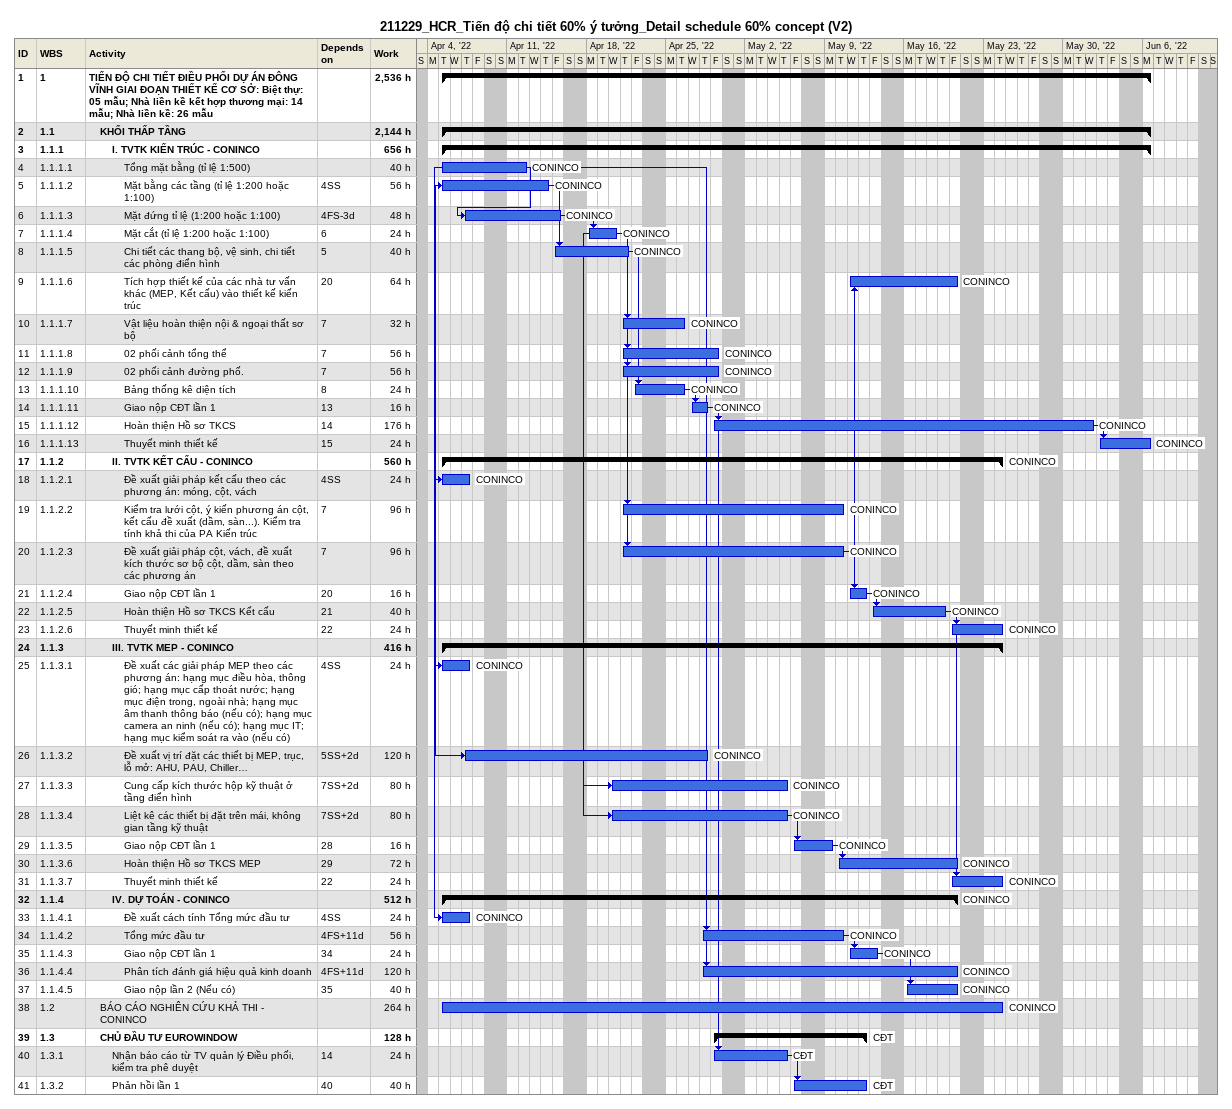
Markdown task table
211229_HCR_Tiến độ chi tiết 60% ý tưởng_Detail schedule 60% concept (V2)

| ID | WBS | Task | Start | Finish | Predecessors | Resources | Work (h) |
|---|---|---|---|---|---|---|---|
| 1 | 1 | **TIẾN ĐỘ CHI TIẾT ĐIỀU PHỐI DỰ ÁN ĐÔNG VĨNH GIAI ĐOẠN THIẾT KẾ CƠ SỞ: Biệt thự: 05 mẫu; Nhà liền kề kết hợp thương mại: 14 mẫu; Nhà liền kề: 26 mẫu** | 2022-04-05 | 2022-06-06 |  |  | 2536 |
| 2 | 1.1 | **KHỐI THẤP TẦNG** | 2022-04-05 | 2022-06-06 |  |  | 2144 |
| 3 | 1.1.1 | **I. TVTK KIẾN TRÚC - CONINCO** | 2022-04-05 | 2022-06-06 |  |  | 656 |
| 4 | 1.1.1.1 | Tổng mặt bằng (tỉ lệ 1:500) | 2022-04-05 | 2022-04-12 |  | CONINCO | 40 |
| 5 | 1.1.1.2 | Mặt bằng các tầng (tỉ lệ 1:200 hoặc 1:100) | 2022-04-05 | 2022-04-14 | 4SS | CONINCO | 56 |
| 6 | 1.1.1.3 | Mặt đứng tỉ lệ (1:200 hoặc 1:100) | 2022-04-07 | 2022-04-15 | 4FS-3d | CONINCO | 48 |
| 7 | 1.1.1.4 | Mặt cắt (tỉ lệ 1:200 hoặc 1:100) | 2022-04-18 | 2022-04-20 | 6 | CONINCO | 24 |
| 8 | 1.1.1.5 | Chi tiết các thang bộ, vệ sinh, chi tiết các phòng điển hình | 2022-04-15 | 2022-04-21 | 5 | CONINCO | 40 |
| 9 | 1.1.1.6 | Tích hợp thiết kế của các nhà tư vấn khác (MEP, Kết cấu) vào thiết kế kiến trúc | 2022-05-11 | 2022-05-20 | 20 | CONINCO | 64 |
| 10 | 1.1.1.7 | Vật liệu hoàn thiện nội & ngoại thất sơ bộ | 2022-04-21 | 2022-04-26 | 7 | CONINCO | 32 |
| 11 | 1.1.1.8 | 02 phối cảnh tổng thể | 2022-04-21 | 2022-04-29 | 7 | CONINCO | 56 |
| 12 | 1.1.1.9 | 02 phối cảnh đường phố. | 2022-04-21 | 2022-04-29 | 7 | CONINCO | 56 |
| 13 | 1.1.1.10 | Bảng thống kê diện tích | 2022-04-22 | 2022-04-26 | 8 | CONINCO | 24 |
| 14 | 1.1.1.11 | Giao nộp CĐT lần 1 | 2022-04-27 | 2022-04-28 | 13 | CONINCO | 16 |
| 15 | 1.1.1.12 | Hoàn thiện Hồ sơ TKCS | 2022-04-29 | 2022-06-01 | 14 | CONINCO | 176 |
| 16 | 1.1.1.13 | Thuyết minh thiết kế | 2022-06-02 | 2022-06-06 | 15 | CONINCO | 24 |
| 17 | 1.1.2 | **II. TVTK KẾT CẤU - CONINCO** | 2022-04-05 | 2022-05-24 |  | CONINCO | 560 |
| 18 | 1.1.2.1 | Đề xuất giải pháp kết cấu theo các phương án: móng, cột, vách | 2022-04-05 | 2022-04-07 | 4SS | CONINCO | 24 |
| 19 | 1.1.2.2 | Kiểm tra lưới cột, ý kiến phương án cột, kết cấu đề xuất (dầm, sàn...). Kiểm tra tính khả thi của PA Kiến trúc | 2022-04-21 | 2022-05-10 | 7 | CONINCO | 96 |
| 20 | 1.1.2.3 | Đề xuất giải pháp cột, vách, đề xuất kích thước sơ bộ cột, dầm, sàn theo các phương án | 2022-04-21 | 2022-05-10 | 7 | CONINCO | 96 |
| 21 | 1.1.2.4 | Giao nộp CĐT lần 1 | 2022-05-11 | 2022-05-12 | 20 | CONINCO | 16 |
| 22 | 1.1.2.5 | Hoàn thiện Hồ sơ TKCS Kết cấu | 2022-05-13 | 2022-05-19 | 21 | CONINCO | 40 |
| 23 | 1.1.2.6 | Thuyết minh thiết kế | 2022-05-20 | 2022-05-24 | 22 | CONINCO | 24 |
| 24 | 1.1.3 | **III. TVTK MEP - CONINCO** | 2022-04-05 | 2022-05-24 |  |  | 416 |
| 25 | 1.1.3.1 | Đề xuất các giải pháp MEP theo các phương án: hạng mục điều hòa, thông gió; hạng mục cấp thoát nước; hạng mục điện trong, ngoài nhà; hạng mục âm thanh thông báo (nếu có); hạng mục camera an ninh (nếu có); hạng mục IT; hạng mục kiểm soát ra vào (nếu có) | 2022-04-05 | 2022-04-07 | 4SS | CONINCO | 24 |
| 26 | 1.1.3.2 | Đề xuất vị trí đặt các thiết bị MEP, trục, lỗ mở: AHU, PAU, Chiller… | 2022-04-07 | 2022-04-28 | 5SS+2d | CONINCO | 120 |
| 27 | 1.1.3.3 | Cung cấp kích thước hộp kỹ thuật ở tầng điển hình | 2022-04-20 | 2022-05-05 | 7SS+2d | CONINCO | 80 |
| 28 | 1.1.3.4 | Liệt kê các thiết bị đặt trên mái, không gian tầng kỹ thuật | 2022-04-20 | 2022-05-05 | 7SS+2d | CONINCO | 80 |
| 29 | 1.1.3.5 | Giao nộp CĐT lần 1 | 2022-05-06 | 2022-05-09 | 28 | CONINCO | 16 |
| 30 | 1.1.3.6 | Hoàn thiện Hồ sơ TKCS MEP | 2022-05-10 | 2022-05-20 | 29 | CONINCO | 72 |
| 31 | 1.1.3.7 | Thuyết minh thiết kế | 2022-05-20 | 2022-05-24 | 22 | CONINCO | 24 |
| 32 | 1.1.4 | **IV. DỰ TOÁN - CONINCO** | 2022-04-05 | 2022-05-20 |  | CONINCO | 512 |
| 33 | 1.1.4.1 | Đề xuất cách tính Tổng mức đầu tư | 2022-04-05 | 2022-04-07 | 4SS | CONINCO | 24 |
| 34 | 1.1.4.2 | Tổng mức đầu tư | 2022-04-28 | 2022-05-10 | 4FS+11d | CONINCO | 56 |
| 35 | 1.1.4.3 | Giao nộp CĐT lần 1 | 2022-05-11 | 2022-05-13 | 34 | CONINCO | 24 |
| 36 | 1.1.4.4 | Phân tích đánh giá hiệu quả kinh doanh | 2022-04-28 | 2022-05-20 | 4FS+11d | CONINCO | 120 |
| 37 | 1.1.4.5 | Giao nộp lần 2 (Nếu có) | 2022-05-16 | 2022-05-20 | 35 | CONINCO | 40 |
| 38 | 1.2 | BÁO CÁO NGHIÊN CỨU KHẢ THI - CONINCO | 2022-04-05 | 2022-05-24 |  | CONINCO | 264 |
| 39 | 1.3 | **CHỦ ĐẦU TƯ EUROWINDOW** | 2022-04-29 | 2022-05-12 |  | CĐT | 128 |
| 40 | 1.3.1 | Nhận báo cáo từ TV quản lý Điều phối, kiểm tra phê duyệt | 2022-04-29 | 2022-05-05 | 14 | CĐT | 24 |
| 41 | 1.3.2 | Phản hồi lần 1 | 2022-05-06 | 2022-05-12 | 40 | CĐT | 40 |
